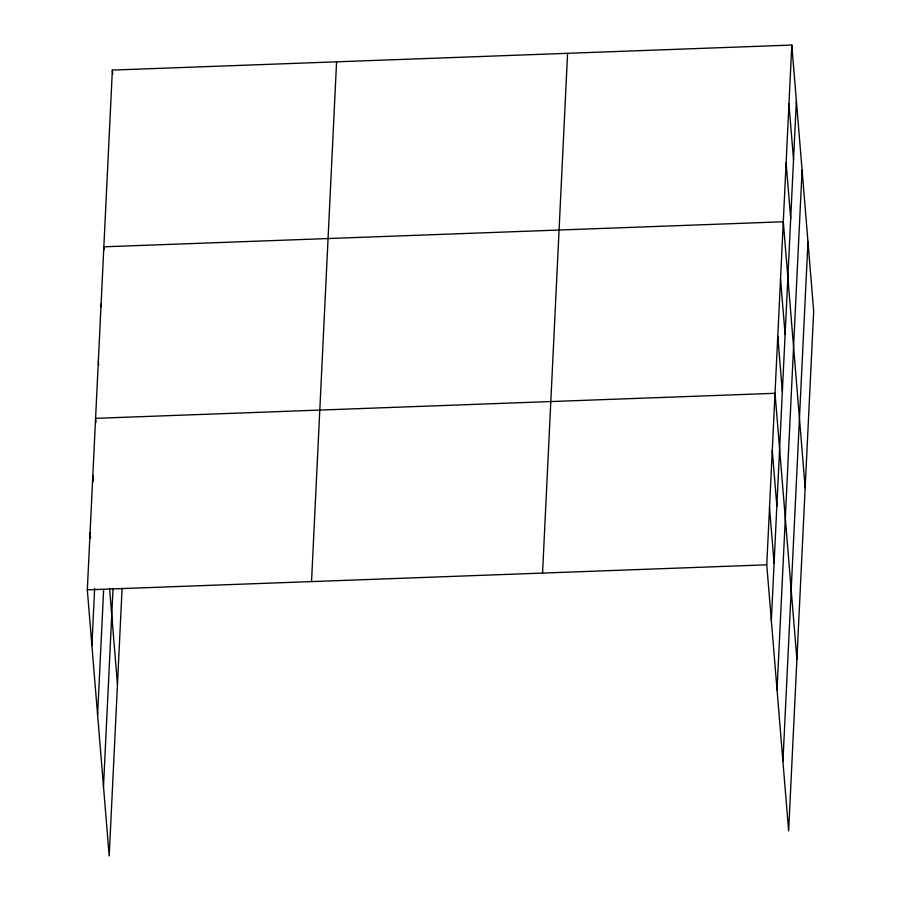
<?xml version="1.0" encoding="UTF-8"?>
<svg xmlns="http://www.w3.org/2000/svg" width="901" height="901" viewBox="0 0 901 901"><rect width="100%" height="100%" fill="white"/><g stroke="black" fill="none" stroke-linecap="round" stroke-linejoin="round"><path stroke-width="1.35" d="M122.097 588.207L109.201 855.95L87.318 589.851L112.366 70.087L791.799 45.05L813.682 311.149L788.634 830.913L766.762 564.814L791.799 45.05M91.891 645.499L94.65 588.319M97.601 714.943L103.649 589.445M103.491 786.505L113.03 588.477M311.532 581.596L336.58 61.82M542.548 573.081L567.585 53.317M771.335 620.462L796.371 100.687M777.045 689.907L802.081 170.143M782.924 761.458L807.972 241.693M87.318 589.851L766.762 564.814M788.961 103.953L793.533 159.601M786.122 162.867L790.695 218.504M805.167 487.869L783.284 221.77L103.852 246.806L104.077 249.588M780.536 278.95L785.109 334.586M777.777 336.118L782.35 391.766M796.901 659.386L775.029 393.298L95.585 418.334L95.923 422.501M772.27 450.466L776.842 506.114M769.522 507.646L774.094 563.283M112.366 70.087L112.704 74.265M101.092 303.986L101.317 306.768M98.344 361.155L98.682 365.333M109.562 588.319L117.457 684.422M92.826 475.503L93.287 481.066M90.077 532.682L90.528 538.246"/></g></svg>
